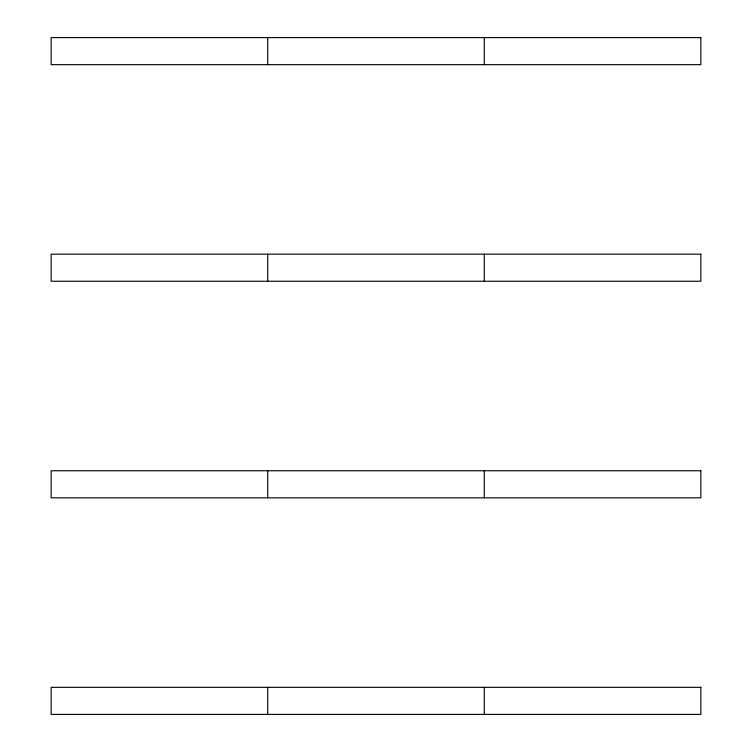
<?xml version="1.0" encoding="UTF-8"?>
<svg xmlns="http://www.w3.org/2000/svg" width="752" height="752" viewBox="0 0 752 752"><rect width="100%" height="100%" fill="white"/><g stroke="black" fill="none" stroke-linecap="round" stroke-linejoin="round"><path stroke-width="1.13" d="M484.288 37.6L484.288 64.672M484.288 254.176L484.288 281.248M484.288 470.752L484.288 497.824M484.288 687.328L484.288 714.4M267.712 37.6L267.712 64.672M267.712 254.176L267.712 281.248M267.712 470.752L267.712 497.824M267.712 687.328L267.712 714.4M700.864 37.6L51.136 37.6L51.136 64.672L700.864 64.672L700.864 37.6M700.864 254.176L51.136 254.176L51.136 281.248L700.864 281.248L700.864 254.176M700.864 470.752L51.136 470.752L51.136 497.824L700.864 497.824L700.864 470.752M700.864 687.328L51.136 687.328L51.136 714.4L700.864 714.4L700.864 687.328"/></g></svg>
